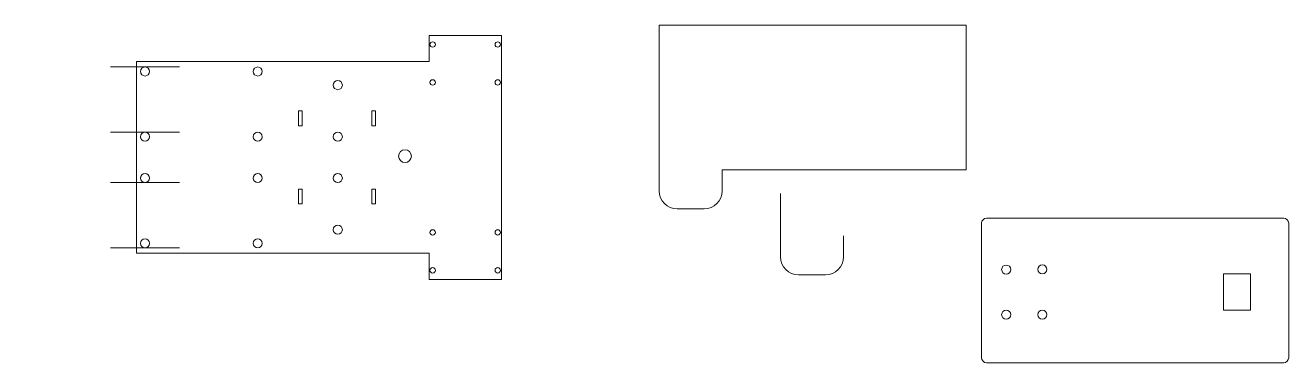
# Model space of a CAD drawing. Header units: centimetres. Extents: x -52.7 to 17.2, y 10.9 to 29.6.
import ezdxf

# ---------------------------------------------------------------- set-up
doc = ezdxf.new("R2010")
doc.units = ezdxf.units.CM
doc.header["$MEASUREMENT"] = 0
doc.layers.add('layer 1', color=7, linetype='Continuous')

msp = doc.modelspace()

# ---------------------------------------------------------------- linework, layer by layer
at = {"layer": 'layer 1', "color": 1, "lineweight": 9}
for centre in [(1.61111, 16.06781), (3.61111, 16.07311), (1.61111, 13.57311), (3.61111, 13.57311)]:
    msp.add_ellipse(centre, major_axis=(0, 0.25), ratio=1, dxfattribs=at)
at = {"layer": 'layer 1', "lineweight": 20}
for points, knots in [([(-17.59748, 21.5871), (-17.59748, 21.5871), (-17.59748, 29.5871), (-17.59748, 29.5871), (-17.59748, 29.5871), (-0.59748, 29.5871), (-0.59748, 29.5871), (-0.59748, 29.5871), (-0.59748, 21.5871), (-0.59748, 21.5871), (-0.59748, 21.5871), (-14.10326, 21.5871), (-14.10326, 21.5871)], [0, 0, 0, 0, 0.25, 0.25, 0.25, 0.5, 0.5, 0.5, 0.75, 0.75, 0.75, 1, 1, 1, 1]), ([(-14.10326, 21.5871), (-14.10326, 21.5871), (-14.10326, 20.4297), (-14.10326, 20.4297), (-14.10326, 19.8797), (-14.55326, 19.4297), (-15.10326, 19.4297), (-15.10326, 19.4297), (-16.59748, 19.4297), (-16.59748, 19.4297), (-17.14748, 19.4297), (-17.59748, 19.8797), (-17.59748, 20.4297), (-17.59748, 20.4297), (-17.59748, 23.9347), (-17.59748, 23.9347)], [0, 0, 0, 0, 0.2, 0.2, 0.2, 0.4, 0.4, 0.4, 0.6, 0.6, 0.6, 0.8, 0.8, 0.8, 1, 1, 1, 1]), ([(-7.38996, 17.9238), (-7.38996, 17.9238), (-7.38996, 16.7664), (-7.38996, 16.7664), (-7.38996, 16.2164), (-7.83996, 15.7664), (-8.38996, 15.7664), (-8.38996, 15.7664), (-9.88418, 15.7664), (-9.88418, 15.7664), (-10.43418, 15.7664), (-10.88418, 16.2164), (-10.88418, 16.7664), (-10.88418, 16.7664), (-10.88418, 20.2714), (-10.88418, 20.2714)], [0, 0, 0, 0, 0.2, 0.2, 0.2, 0.4, 0.4, 0.4, 0.6, 0.6, 0.6, 0.8, 0.8, 0.8, 1, 1, 1, 1])]:
    msp.add_open_spline(points, degree=3, knots=knots, dxfattribs=at)
at = {"layer": 'layer 1', "color": 1, "lineweight": 9}
for points, knots in [([(-30.32587, 16.97245), (-30.32587, 16.97245), (-30.32587, 15.52245), (-30.32587, 15.52245), (-30.32587, 15.52245), (-26.32587, 15.52245), (-26.32587, 15.52245), (-26.32587, 15.52245), (-26.32587, 29.02245), (-26.32587, 29.02245), (-26.32587, 29.02245), (-30.32587, 29.02245), (-30.32587, 29.02245), (-30.32587, 29.02245), (-30.32587, 27.57245), (-30.32587, 27.57245)], [0, 0, 0, 0, 0.2, 0.2, 0.2, 0.4, 0.4, 0.4, 0.6, 0.6, 0.6, 0.8, 0.8, 0.8, 1, 1, 1, 1]), ([(-30.12587, 28.37245), (-30.20871, 28.37245), (-30.27587, 28.43961), (-30.27587, 28.52245), (-30.27587, 28.60529), (-30.20871, 28.67245), (-30.12587, 28.67245), (-30.04303, 28.67245), (-29.97587, 28.60529), (-29.97587, 28.52245), (-29.97587, 28.43961), (-30.04303, 28.37245), (-30.12587, 28.37245)], [0, 0, 0, 0, 0.25, 0.25, 0.25, 0.5, 0.5, 0.5, 0.75, 0.75, 0.75, 1, 1, 1, 1]), ([(-26.52587, 28.67245), (-26.60871, 28.67245), (-26.67587, 28.60529), (-26.67587, 28.52245), (-26.67587, 28.43961), (-26.60871, 28.37245), (-26.52587, 28.37245), (-26.44303, 28.37245), (-26.37587, 28.43961), (-26.37587, 28.52245), (-26.37587, 28.60529), (-26.44303, 28.67245), (-26.52587, 28.67245)], [0, 0, 0, 0, 0.25, 0.25, 0.25, 0.5, 0.5, 0.5, 0.75, 0.75, 0.75, 1, 1, 1, 1]), ([(-46.04558, 27.27813), (-46.18365, 27.27813), (-46.29558, 27.1662), (-46.29558, 27.02813), (-46.29558, 26.89005), (-46.18365, 26.77813), (-46.04558, 26.77813), (-45.90751, 26.77812), (-45.79558, 26.89005), (-45.79558, 27.02812), (-45.79558, 27.1662), (-45.9075, 27.27812), (-46.04557, 27.27813), (-52.67293, 27.27861), (-39.41822, 27.27813), (-46.04558, 27.27813)], [0, 0, 0, 0, 0.25, 0.25, 0.25, 0.5, 0.5, 0.5, 0.75, 0.75, 0.75, 1, 1, 1, 1.00001, 1.00001, 1.00001, 1.00001]), ([(-30.32587, 27.57245), (-30.32587, 27.57245), (-46.52587, 27.57245), (-46.52587, 27.57245), (-46.52587, 27.57245), (-46.52587, 16.97245), (-46.52587, 16.97245), (-46.52587, 16.97245), (-30.32587, 16.97245), (-30.32587, 16.97245)], [0, 0, 0, 0, 0.33333333, 0.33333333, 0.33333333, 0.66666667, 0.66666667, 0.66666667, 1, 1, 1, 1]), ([(-39.80616, 27.27813), (-39.94424, 27.27813), (-40.05616, 27.1662), (-40.05616, 27.02813), (-40.05616, 26.89005), (-39.94424, 26.77813), (-39.80617, 26.77813), (-39.66809, 26.77812), (-39.55617, 26.89005), (-39.55616, 27.02812), (-39.55616, 27.1662), (-39.66809, 27.27812), (-39.80616, 27.27813)], [0, 0, 0, 0, 0.25, 0.25, 0.25, 0.5, 0.5, 0.5, 0.75, 0.75, 0.75, 1, 1, 1, 1]), ([(-30.12587, 26.57245), (-30.20871, 26.57245), (-30.27587, 26.50529), (-30.27587, 26.42245), (-30.27587, 26.33961), (-30.20871, 26.27245), (-30.12587, 26.27245), (-30.04303, 26.27245), (-29.97587, 26.33961), (-29.97587, 26.42245), (-29.97587, 26.50529), (-30.04303, 26.57245), (-30.12587, 26.57245)], [0, 0, 0, 0, 0.25, 0.25, 0.25, 0.5, 0.5, 0.5, 0.75, 0.75, 0.75, 1, 1, 1, 1]), ([(-26.52587, 26.57245), (-26.60871, 26.57245), (-26.67587, 26.50529), (-26.67587, 26.42245), (-26.67587, 26.33961), (-26.60871, 26.27245), (-26.52587, 26.27245), (-26.44303, 26.27245), (-26.37587, 26.33961), (-26.37587, 26.42245), (-26.37587, 26.50529), (-26.44303, 26.57245), (-26.52587, 26.57245)], [0, 0, 0, 0, 0.25, 0.25, 0.25, 0.5, 0.5, 0.5, 0.75, 0.75, 0.75, 1, 1, 1, 1]), ([(-35.37587, 26.52245), (-35.51394, 26.52245), (-35.62587, 26.41052), (-35.62587, 26.27245), (-35.62587, 26.13438), (-35.51394, 26.02245), (-35.37587, 26.02245), (-35.2378, 26.02245), (-35.12587, 26.13438), (-35.12587, 26.27245), (-35.12587, 26.41052), (-35.2378, 26.52245), (-35.37587, 26.52245)], [0, 0, 0, 0, 0.25, 0.25, 0.25, 0.5, 0.5, 0.5, 0.75, 0.75, 0.75, 1, 1, 1, 1]), ([(-46.04558, 23.66677), (-46.18365, 23.66677), (-46.29558, 23.55485), (-46.29558, 23.41678), (-46.29558, 23.2787), (-46.18365, 23.16678), (-46.04558, 23.16677), (-45.90751, 23.16677), (-45.79558, 23.2787), (-45.79558, 23.41677), (-45.79558, 23.55484), (-45.9075, 23.66677), (-46.04557, 23.66677), (-52.67293, 23.66677), (-39.41822, 23.66677), (-46.04558, 23.66677)], [0, 0, 0, 0, 0.25, 0.25, 0.25, 0.5, 0.5, 0.5, 0.75, 0.75, 0.75, 1, 1, 1, 1.00001, 1.00001, 1.00001, 1.00001]), ([(-39.80616, 23.66677), (-39.94424, 23.66677), (-40.05616, 23.55485), (-40.05616, 23.41678), (-40.05616, 23.2787), (-39.94424, 23.16678), (-39.80617, 23.16677), (-39.66809, 23.16677), (-39.55617, 23.2787), (-39.55616, 23.41677), (-39.55616, 23.55484), (-39.66809, 23.66677), (-39.80616, 23.66677)], [0, 0, 0, 0, 0.25, 0.25, 0.25, 0.5, 0.5, 0.5, 0.75, 0.75, 0.75, 1, 1, 1, 1]), ([(-35.37587, 23.66677), (-35.51394, 23.66677), (-35.62587, 23.55485), (-35.62587, 23.41678), (-35.62587, 23.2787), (-35.51394, 23.16678), (-35.37587, 23.16677), (-35.2378, 23.16677), (-35.12587, 23.2787), (-35.12587, 23.41677), (-35.12587, 23.55484), (-35.2378, 23.66677), (-35.37587, 23.66677)], [0, 0, 0, 0, 0.25, 0.25, 0.25, 0.5, 0.5, 0.5, 0.75, 0.75, 0.75, 1, 1, 1, 1]), ([(-31.65716, 22.69496), (-31.85174, 22.69496), (-32.00948, 22.53723), (-32.00948, 22.34265), (-32.00948, 22.14806), (-31.85174, 21.99033), (-31.65716, 21.99032), (-31.46258, 21.99032), (-31.30484, 22.14806), (-31.30484, 22.34264), (-31.30484, 22.53722), (-31.46258, 22.69496), (-31.65716, 22.69496)], [0, 0, 0, 0, 0.25, 0.25, 0.25, 0.5, 0.5, 0.5, 0.75, 0.75, 0.75, 1, 1, 1, 1]), ([(-46.04558, 20.87813), (-46.18365, 20.87813), (-46.29558, 20.99005), (-46.29558, 21.12812), (-46.29558, 21.2662), (-46.18365, 21.37812), (-46.04558, 21.37813), (-45.90751, 21.37813), (-45.79558, 21.2662), (-45.79558, 21.12813), (-45.79558, 20.99006), (-45.9075, 20.87813), (-46.04557, 20.87813), (-52.67293, 20.87813), (-39.41822, 20.87813), (-46.04558, 20.87813)], [0, 0, 0, 0, 0.25, 0.25, 0.25, 0.5, 0.5, 0.5, 0.75, 0.75, 0.75, 1, 1, 1, 1.00001, 1.00001, 1.00001, 1.00001]), ([(-39.80616, 20.87813), (-39.94424, 20.87813), (-40.05616, 20.99005), (-40.05616, 21.12812), (-40.05616, 21.2662), (-39.94424, 21.37812), (-39.80617, 21.37813), (-39.66809, 21.37813), (-39.55617, 21.2662), (-39.55616, 21.12813), (-39.55616, 20.99006), (-39.66809, 20.87813), (-39.80616, 20.87813)], [0, 0, 0, 0, 0.25, 0.25, 0.25, 0.5, 0.5, 0.5, 0.75, 0.75, 0.75, 1, 1, 1, 1]), ([(-35.37587, 20.87813), (-35.51394, 20.87813), (-35.62587, 20.99005), (-35.62587, 21.12812), (-35.62587, 21.2662), (-35.51394, 21.37812), (-35.37587, 21.37813), (-35.2378, 21.37813), (-35.12587, 21.2662), (-35.12587, 21.12813), (-35.12587, 20.99006), (-35.2378, 20.87813), (-35.37587, 20.87813)], [0, 0, 0, 0, 0.25, 0.25, 0.25, 0.5, 0.5, 0.5, 0.75, 0.75, 0.75, 1, 1, 1, 1]), ([(0.52766, 18.9088), (0.52766, 18.9088), (16.96766, 18.9088), (16.96766, 18.9088), (17.12166, 18.9088), (17.24766, 18.7828), (17.24766, 18.6288), (17.24766, 18.6288), (17.24766, 11.1888), (17.24766, 11.1888), (17.24766, 11.0348), (17.12166, 10.9088), (16.96766, 10.9088), (16.96766, 10.9088), (0.52766, 10.9088), (0.52766, 10.9088), (0.37366, 10.9088), (0.24766, 11.0348), (0.24766, 11.1888), (0.24766, 11.1888), (0.24766, 18.6288), (0.24766, 18.6288), (0.24766, 18.7828), (0.37366, 18.9088), (0.52766, 18.9088)], [0, 0, 0, 0, 0.125, 0.125, 0.125, 0.25, 0.25, 0.25, 0.375, 0.375, 0.375, 0.5, 0.5, 0.5, 0.625, 0.625, 0.625, 0.75, 0.75, 0.75, 0.875, 0.875, 0.875, 1, 1, 1, 1]), ([(-35.37587, 18.02245), (-35.51394, 18.02245), (-35.62587, 18.13438), (-35.62587, 18.27245), (-35.62587, 18.41052), (-35.51394, 18.52245), (-35.37587, 18.52245), (-35.2378, 18.52245), (-35.12587, 18.41052), (-35.12587, 18.27245), (-35.12587, 18.13438), (-35.2378, 18.02245), (-35.37587, 18.02245)], [0, 0, 0, 0, 0.25, 0.25, 0.25, 0.5, 0.5, 0.5, 0.75, 0.75, 0.75, 1, 1, 1, 1]), ([(-30.12587, 17.97245), (-30.20871, 17.97245), (-30.27587, 18.03961), (-30.27587, 18.12245), (-30.27587, 18.20529), (-30.20871, 18.27245), (-30.12587, 18.27245), (-30.04303, 18.27245), (-29.97587, 18.20529), (-29.97587, 18.12245), (-29.97587, 18.03961), (-30.04303, 17.97245), (-30.12587, 17.97245)], [0, 0, 0, 0, 0.25, 0.25, 0.25, 0.5, 0.5, 0.5, 0.75, 0.75, 0.75, 1, 1, 1, 1]), ([(-26.52587, 17.97245), (-26.60871, 17.97245), (-26.67587, 18.03961), (-26.67587, 18.12245), (-26.67587, 18.20529), (-26.60871, 18.27245), (-26.52587, 18.27245), (-26.44303, 18.27245), (-26.37587, 18.20529), (-26.37587, 18.12245), (-26.37587, 18.03961), (-26.44303, 17.97245), (-26.52587, 17.97245)], [0, 0, 0, 0, 0.25, 0.25, 0.25, 0.5, 0.5, 0.5, 0.75, 0.75, 0.75, 1, 1, 1, 1]), ([(-46.04558, 17.26677), (-46.18365, 17.26677), (-46.29558, 17.3787), (-46.29558, 17.51677), (-46.29558, 17.65485), (-46.18365, 17.76677), (-46.04558, 17.76677), (-45.90751, 17.76678), (-45.79558, 17.65485), (-45.79558, 17.51678), (-45.79558, 17.3787), (-45.9075, 17.26678), (-46.04557, 17.26677), (-52.67293, 17.26629), (-39.41822, 17.26677), (-46.04558, 17.26677)], [0, 0, 0, 0, 0.25, 0.25, 0.25, 0.5, 0.5, 0.5, 0.75, 0.75, 0.75, 1, 1, 1, 1.00001, 1.00001, 1.00001, 1.00001]), ([(-39.80616, 17.26677), (-39.94424, 17.26677), (-40.05616, 17.3787), (-40.05616, 17.51677), (-40.05616, 17.65485), (-39.94424, 17.76677), (-39.80617, 17.76677), (-39.66809, 17.76678), (-39.55617, 17.65485), (-39.55616, 17.51678), (-39.55616, 17.3787), (-39.66809, 17.26678), (-39.80616, 17.26677)], [0, 0, 0, 0, 0.25, 0.25, 0.25, 0.5, 0.5, 0.5, 0.75, 0.75, 0.75, 1, 1, 1, 1]), ([(-30.12587, 16.17245), (-30.20871, 16.17245), (-30.27587, 16.10529), (-30.27587, 16.02245), (-30.27587, 15.93961), (-30.20871, 15.87245), (-30.12587, 15.87245), (-30.04303, 15.87245), (-29.97587, 15.93961), (-29.97587, 16.02245), (-29.97587, 16.10529), (-30.04303, 16.17245), (-30.12587, 16.17245)], [0, 0, 0, 0, 0.25, 0.25, 0.25, 0.5, 0.5, 0.5, 0.75, 0.75, 0.75, 1, 1, 1, 1]), ([(-26.52587, 15.87245), (-26.60871, 15.87245), (-26.67587, 15.93961), (-26.67587, 16.02245), (-26.67587, 16.10529), (-26.60871, 16.17245), (-26.52587, 16.17245), (-26.44303, 16.17245), (-26.37587, 16.10529), (-26.37587, 16.02245), (-26.37587, 15.93961), (-26.44303, 15.87245), (-26.52587, 15.87245)], [0, 0, 0, 0, 0.25, 0.25, 0.25, 0.5, 0.5, 0.5, 0.75, 0.75, 0.75, 1, 1, 1, 1]), ([(13.63955, 15.82156), (13.63955, 15.82156), (15.13955, 15.82156), (15.13955, 15.82156), (15.13955, 15.82156), (15.13955, 13.82156), (15.13955, 13.82156), (15.13955, 13.82156), (13.63955, 13.82156), (13.63955, 13.82156), (13.63955, 13.82156), (13.63955, 15.82156), (13.63955, 15.82156)], [0, 0, 0, 0, 0.25, 0.25, 0.25, 0.5, 0.5, 0.5, 0.75, 0.75, 0.75, 1, 1, 1, 1])]:
    msp.add_open_spline(points, degree=3, knots=knots, dxfattribs=at)
for points in [[(-37.35536, 24.84767), (-37.35536, 24.84767), (-37.55971, 24.84767), (-37.55971, 24.84767)], [(-37.55971, 24.84767), (-37.55971, 24.84767), (-37.55971, 24.02286), (-37.55971, 24.02286)], [(-37.35536, 24.02286), (-37.35536, 24.02286), (-37.35536, 24.84767), (-37.35536, 24.84767)], [(-33.29203, 24.84767), (-33.29203, 24.84767), (-33.49638, 24.84767), (-33.49638, 24.84767)], [(-33.49638, 24.84767), (-33.49638, 24.84767), (-33.49638, 24.02286), (-33.49638, 24.02286)], [(-33.29203, 24.02286), (-33.29203, 24.02286), (-33.29203, 24.84767), (-33.29203, 24.84767)], [(-37.55971, 24.02286), (-37.55971, 24.02286), (-37.35536, 24.02286), (-37.35536, 24.02286)], [(-33.49638, 24.02286), (-33.49638, 24.02286), (-33.29203, 24.02286), (-33.29203, 24.02286)], [(-37.55971, 19.69723), (-37.55971, 19.69723), (-37.55971, 20.52204), (-37.55971, 20.52204)], [(-37.55971, 20.52204), (-37.55971, 20.52204), (-37.35536, 20.52204), (-37.35536, 20.52204)], [(-37.35536, 20.52204), (-37.35536, 20.52204), (-37.35536, 19.69723), (-37.35536, 19.69723)], [(-33.49638, 20.52204), (-33.49638, 20.52204), (-33.29203, 20.52204), (-33.29203, 20.52204)], [(-33.49638, 19.69723), (-33.49638, 19.69723), (-33.49638, 20.52204), (-33.49638, 20.52204)], [(-33.29203, 20.52204), (-33.29203, 20.52204), (-33.29203, 19.69723), (-33.29203, 19.69723)], [(-37.35536, 19.69723), (-37.35536, 19.69723), (-37.55971, 19.69723), (-37.55971, 19.69723)], [(-33.29203, 19.69723), (-33.29203, 19.69723), (-33.49638, 19.69723), (-33.49638, 19.69723)]]:
    msp.add_open_spline(points, degree=3, dxfattribs=at)

doc.saveas('drawing.dxf')
